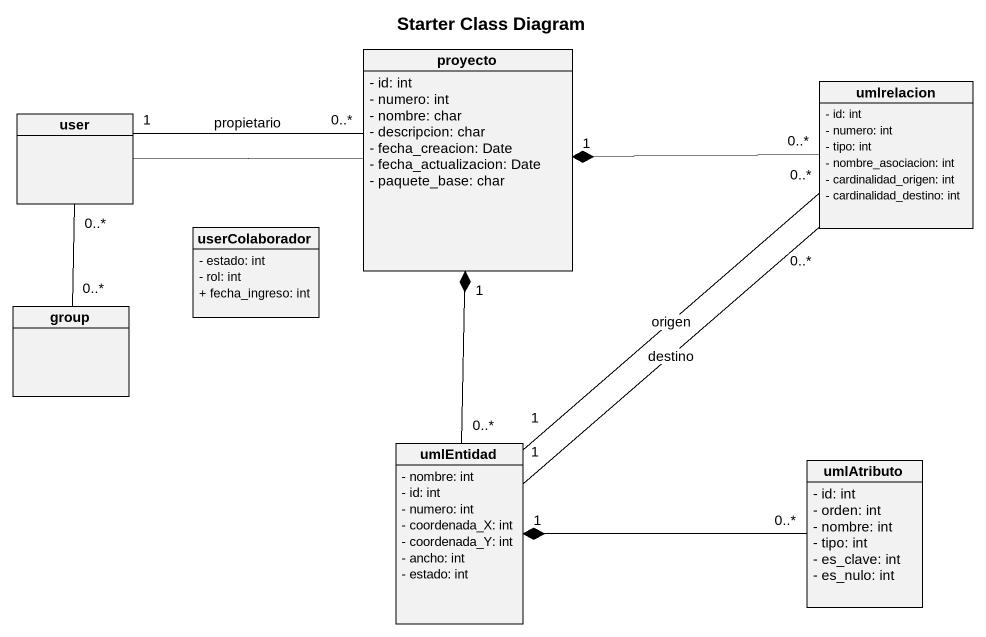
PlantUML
@startuml
title Starter Class Diagram
hide circle
hide empty members
skinparam classAttributeIconSize 0
class proyecto {
  - id: int
  - numero: int
  - nombre: char
  - descripcion: char
  - fecha_creacion: Date
  - fecha_actualizacion: Date
  - paquete_base: char
}
class umlrelacion {
  - id: int
  - numero: int
  - tipo: int
  - nombre_asociacion: int
  - cardinalidad_origen: int
  - cardinalidad_destino: int
}
class user
class userColaborador {
  - estado: int
  - rol: int
  + fecha_ingreso: int
}
class "group" as group_
class umlEntidad {
  - nombre: int
  - id: int
  - numero: int
  - coordenada_X: int
  - coordenada_Y: int
  - ancho: int
  - estado: int
}
class umlAtributo {
  - id: int
  - orden: int
  - nombre: int
  - tipo: int
  - es_clave: int
  - es_nulo: int
}
umlrelacion "0..*" -left-* "1" proyecto
user -right- proyecto
user "1" -right- "0..*" proyecto : propietario
user "0..*" -- "0..*" group_
umlEntidad "0..*" -up-* "1" proyecto
umlEntidad "1" -up- "0..*" umlrelacion : destino
umlEntidad "1" -up- "0..*" umlrelacion : origen
umlAtributo "0..*" -left-* "1" umlEntidad
@enduml
